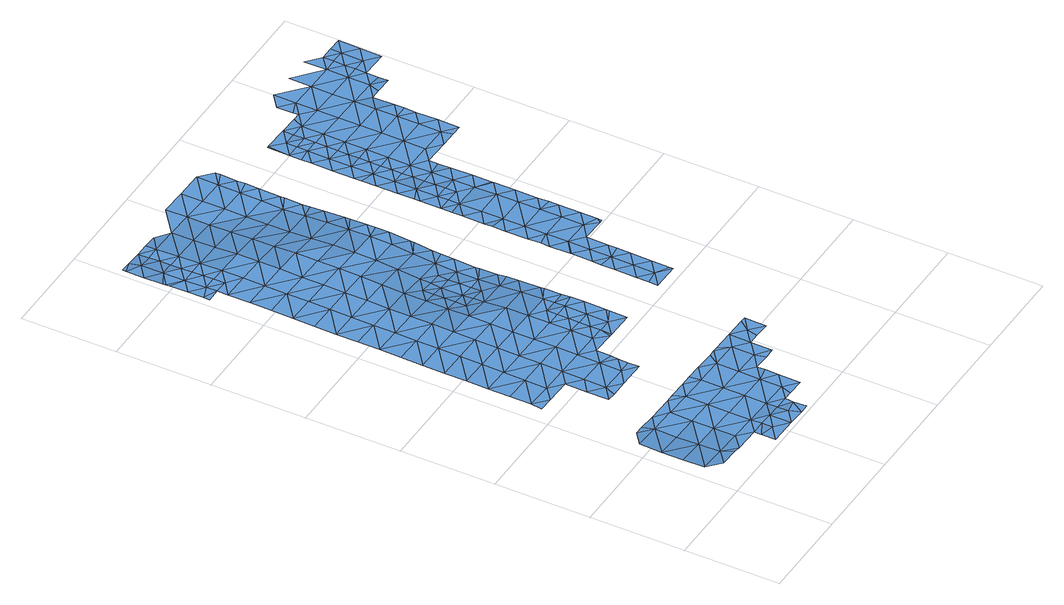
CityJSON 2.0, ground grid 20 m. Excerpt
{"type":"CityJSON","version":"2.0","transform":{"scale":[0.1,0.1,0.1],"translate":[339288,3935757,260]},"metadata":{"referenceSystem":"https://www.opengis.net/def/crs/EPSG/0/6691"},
"CityObjects":{
"waterbody1":{"type":"WaterBody","attributes":{"name":"5","class":"1140","function":"1","WaterBodyRiverFloodingRiskAttribute.description":"3","WaterBodyRiverFloodingRiskAttribute.rankOrg":"2","WaterBodyRiverFloodingRiskAttribute.adminType":"2","WaterBodyRiverFloodingRiskAttribute.scale":"L2"},"geometry":[{"type":"MultiSurface","lod":"1","boundaries":[[[0,1,2]],[[3,2,4]],[[5,1,0]],[[4,6,3]],[[2,3,0]],[[5,7,8]],[[5,0,9]],[[3,6,10]],[[5,9,7]],[[11,8,7]],[[3,10,12]],[[13,9,0]],[[11,7,14]],[[0,3,15]],[[15,3,12]],[[10,16,12]],[[13,0,15]],[[7,9,13]],[[14,7,17]],[[16,18,12]],[[12,18,15]],[[19,7,13]],[[17,7,19]],[[20,18,16]],[[15,21,13]],[[22,17,19]],[[23,15,18]],[[20,24,18]],[[19,13,21]],[[15,23,21]],[[19,25,22]],[[26,18,24]],[[19,21,25]],[[23,27,21]],[[28,26,24]],[[22,25,29]],[[23,18,27]],[[18,26,27]],[[28,30,26]],[[25,21,31]],[[29,25,32]],[[21,27,31]],[[25,33,32]],[[34,27,26]],[[33,25,31]],[[35,26,30]],[[27,34,31]],[[36,32,33]],[[30,37,35]],[[34,26,35]],[[38,33,31]],[[39,35,37]],[[33,40,36]],[[41,31,34]],[[42,34,35]],[[38,31,41]],[[42,35,39]],[[33,38,40]],[[43,34,42]],[[41,34,44]],[[44,34,43]],[[40,38,45]],[[46,38,41]],[[47,41,44]],[[45,38,48]],[[46,41,47]],[[38,46,48]],[[47,44,49]],[[49,50,47]],[[51,48,46]],[[49,52,50]],[[47,53,46]],[[47,50,53]],[[51,46,54]],[[54,46,53]],[[55,56,53]],[[53,56,54]],[[57,56,55]],[[58,54,56]],[[59,58,56]],[[56,57,59]]]}]},
"waterbody2":{"type":"WaterBody","attributes":{"name":"5","class":"1140","function":"1","WaterBodyRiverFloodingRiskAttribute.description":"3","WaterBodyRiverFloodingRiskAttribute.rankOrg":"2","WaterBodyRiverFloodingRiskAttribute.adminType":"2","WaterBodyRiverFloodingRiskAttribute.scale":"L2"},"geometry":[{"type":"MultiSurface","lod":"1","boundaries":[[[60,61,62]],[[62,61,63]],[[64,65,66]],[[64,62,65]],[[67,63,61]],[[62,63,65]],[[68,69,70]],[[71,68,70]],[[66,65,72]],[[73,66,74]],[[75,67,69]],[[67,76,63]],[[68,75,69]],[[77,65,63]],[[66,72,74]],[[78,73,79]],[[71,80,68]],[[75,76,67]],[[65,77,72]],[[73,74,79]],[[81,82,83]],[[83,78,84]],[[84,78,79]],[[63,76,77]],[[68,85,75]],[[72,86,74]],[[87,85,68]],[[85,76,75]],[[68,80,87]],[[88,86,72]],[[81,83,84]],[[89,82,81]],[[90,79,74]],[[72,77,88]],[[91,87,80]],[[89,92,93]],[[86,90,74]],[[90,84,79]],[[94,77,76]],[[92,95,93]],[[89,81,96]],[[97,76,85]],[[92,89,96]],[[77,94,88]],[[91,98,87]],[[99,85,87]],[[100,101,95]],[[90,102,84]],[[94,76,97]],[[87,98,99]],[[81,103,96]],[[94,104,88]],[[105,95,92]],[[88,106,86]],[[101,100,107]],[[81,84,103]],[[85,108,97]],[[109,85,99]],[[104,106,88]],[[103,84,102]],[[108,85,109]],[[100,95,105]],[[100,110,107]],[[107,111,112]],[[108,113,97]],[[106,114,86]],[[110,111,107]],[[97,115,94]],[[92,116,105]],[[90,86,114]],[[96,103,117]],[[92,96,116]],[[115,104,94]],[[102,90,114]],[[116,96,117]],[[118,112,111]],[[102,119,103]],[[120,113,108]],[[118,121,122]],[[105,123,100]],[[124,125,122]],[[97,113,115]],[[123,110,100]],[[115,126,104]],[[104,127,106]],[[102,114,128]],[[105,116,129]],[[118,111,121]],[[126,127,104]],[[119,102,128]],[[117,103,119]],[[123,105,129]],[[120,130,113]],[[122,131,124]],[[110,132,111]],[[131,122,121]],[[130,133,113]],[[113,133,115]],[[123,132,110]],[[134,130,120]],[[135,121,111]],[[114,106,136]],[[133,137,115]],[[117,119,138]],[[116,117,139]],[[140,119,128]],[[137,141,115]],[[115,141,126]],[[132,135,111]],[[142,143,144]],[[128,114,136]],[[142,124,143]],[[139,117,138]],[[139,145,116]],[[106,127,136]],[[124,131,143]],[[136,146,128]],[[129,116,145]],[[129,147,123]],[[148,149,126]],[[126,141,148]],[[150,119,140]],[[151,144,152]],[[127,126,149]],[[145,147,129]],[[138,119,153]],[[144,143,152]],[[154,151,152]],[[140,128,146]],[[153,119,150]],[[155,121,135]],[[131,156,143]],[[123,157,132]],[[131,121,156]],[[158,159,160]],[[161,162,138]],[[160,154,158]],[[138,153,161]],[[139,138,162]],[[154,152,158]],[[163,152,143]],[[127,164,136]],[[165,140,146]],[[132,157,135]],[[166,167,159]],[[121,155,156]],[[158,166,159]],[[156,163,143]],[[168,164,127]],[[166,169,167]],[[127,149,168]],[[136,164,146]],[[123,147,157]],[[146,170,165]],[[171,158,152]],[[157,172,135]],[[149,173,168]],[[163,174,152]],[[175,169,166]],[[176,177,139]],[[139,162,176]],[[178,176,162]],[[164,179,146]],[[180,156,155]],[[145,139,177]],[[181,166,158]],[[155,135,182]],[[173,183,168]],[[184,175,166]],[[147,145,177]],[[182,135,172]],[[182,180,155]],[[170,146,179]],[[171,152,174]],[[147,185,157]],[[183,186,168]],[[168,187,164]],[[178,188,176]],[[189,172,157]],[[190,191,192]],[[185,147,177]],[[187,168,186]],[[166,181,184]],[[190,170,179]],[[192,170,190]],[[187,193,164]],[[158,171,181]],[[164,193,179]],[[163,156,194]],[[195,177,176]],[[196,182,172]],[[189,157,185]],[[195,176,188]],[[197,190,179]],[[156,180,194]],[[198,191,190]],[[199,191,198]],[[200,171,174]],[[201,197,179]],[[174,163,202]],[[188,199,198]],[[201,179,193]],[[203,180,182]],[[177,204,185]],[[202,200,174]],[[205,198,190]],[[163,194,202]],[[195,188,198]],[[172,189,196]],[[206,205,190]],[[171,207,181]],[[206,190,197]],[[208,189,185]],[[200,207,171]],[[203,182,196]],[[180,209,194]],[[177,195,204]],[[204,210,185]],[[211,195,198]],[[205,211,198]],[[210,208,185]],[[207,212,181]],[[194,213,202]],[[214,204,195]],[[180,203,209]],[[215,214,195]],[[215,195,211]],[[216,200,202]],[[196,217,203]],[[213,194,209]],[[196,189,217]],[[218,210,204]],[[214,219,204]],[[219,218,204]],[[217,189,208]],[[220,207,200]],[[221,208,210]],[[203,222,209]],[[202,213,216]],[[210,218,221]],[[220,200,216]],[[223,212,207]],[[203,217,224]],[[209,225,213]],[[220,226,207]],[[227,208,221]],[[225,216,213]],[[217,208,228]],[[226,223,207]],[[203,224,222]],[[228,208,227]],[[229,230,217]],[[224,217,230]],[[217,228,229]],[[209,222,225]],[[231,220,216]],[[225,232,216]],[[233,222,224]],[[233,224,230]],[[232,231,216]],[[234,226,220]],[[235,225,222]],[[236,222,233]],[[231,234,220]],[[237,223,226]],[[222,236,235]],[[225,238,232]],[[239,225,235]],[[234,237,226]],[[225,239,238]],[[232,240,231]],[[232,238,240]],[[241,242,231]],[[241,231,240]],[[234,231,242]],[[243,237,234]],[[244,243,234]],[[234,242,244]]]}]},
"waterbody3":{"type":"WaterBody","attributes":{"name":"5","class":"1140","function":"1","WaterBodyRiverFloodingRiskAttribute.description":"3","WaterBodyRiverFloodingRiskAttribute.rankOrg":"1","WaterBodyRiverFloodingRiskAttribute.adminType":"2","WaterBodyRiverFloodingRiskAttribute.scale":"L2"},"geometry":[{"type":"MultiSurface","lod":"1","boundaries":[[[245,28,246]],[[28,24,246]],[[245,247,248]],[[246,24,249]],[[250,249,251]],[[30,28,245]],[[24,20,251]],[[20,16,252]],[[247,246,249]],[[245,246,247]],[[20,252,251]],[[252,250,251]],[[249,24,251]]]}]},
"waterbody4":{"type":"WaterBody","attributes":{"name":"5","class":"1140","function":"1","WaterBodyRiverFloodingRiskAttribute.description":"3","WaterBodyRiverFloodingRiskAttribute.rankOrg":"1","WaterBodyRiverFloodingRiskAttribute.adminType":"2","WaterBodyRiverFloodingRiskAttribute.scale":"L2"},"geometry":[{"type":"MultiSurface","lod":"1","boundaries":[[[169,253,254]],[[255,256,257]],[[142,258,124]],[[259,254,253]],[[260,125,261]],[[159,254,257]],[[262,263,264]],[[262,265,263]],[[258,144,263]],[[258,263,265]],[[151,154,263]],[[169,254,167]],[[256,264,257]],[[258,265,261]],[[258,261,125]],[[125,124,258]],[[257,263,154]],[[257,154,160]],[[264,263,257]],[[254,255,257]],[[254,259,255]],[[259,253,266]],[[160,159,257]],[[159,167,254]],[[263,144,151]],[[142,144,258]]]}]},
"waterbody5":{"type":"WaterBody","attributes":{"name":"5","class":"1140","function":"1","WaterBodyRiverFloodingRiskAttribute.description":"3","WaterBodyRiverFloodingRiskAttribute.rankOrg":"3","WaterBodyRiverFloodingRiskAttribute.adminType":"2","WaterBodyRiverFloodingRiskAttribute.scale":"L2"},"geometry":[{"type":"MultiSurface","lod":"1","boundaries":[[[173,149,267]],[[268,269,134]],[[270,269,268]],[[271,183,173]],[[137,272,141]],[[148,267,149]],[[271,267,273]],[[274,272,269]],[[130,269,133]],[[130,134,269]],[[267,271,173]],[[272,274,273]],[[272,273,267]],[[141,272,267]],[[148,141,267]],[[137,133,272]],[[269,272,133]],[[269,270,274]]]}]},
"waterbody6":{"type":"WaterBody","attributes":{"name":"5","class":"1140","function":"1","WaterBodyRiverFloodingRiskAttribute.description":"3","WaterBodyRiverFloodingRiskAttribute.rankOrg":"1","WaterBodyRiverFloodingRiskAttribute.adminType":"2","WaterBodyRiverFloodingRiskAttribute.scale":"L2"},"geometry":[{"type":"MultiSurface","lod":"1","boundaries":[[[199,275,191]],[[178,275,199]],[[178,162,275]],[[170,192,276]],[[191,276,192]],[[153,276,275]],[[161,153,275]],[[275,162,161]],[[191,275,276]],[[188,178,199]],[[165,170,276]],[[150,140,276]],[[153,150,276]],[[140,165,276]]]}]},
"waterbody7":{"type":"WaterBody","attributes":{"name":"5","class":"1140","function":"1","WaterBodyRiverFloodingRiskAttribute.description":"3","WaterBodyRiverFloodingRiskAttribute.rankOrg":"2","WaterBodyRiverFloodingRiskAttribute.adminType":"2","WaterBodyRiverFloodingRiskAttribute.scale":"L2"},"geometry":[{"type":"MultiSurface","lod":"1","boundaries":[[[277,278,279]],[[280,278,277]],[[281,277,279]],[[282,283,280]],[[277,282,280]],[[283,284,285]],[[282,284,283]],[[281,286,277]],[[285,284,287]],[[286,288,277]],[[282,277,288]],[[284,289,287]],[[287,289,290]],[[291,284,282]],[[292,293,290]],[[291,282,288]],[[294,289,284]],[[292,290,289]],[[295,293,292]],[[296,294,284]],[[296,284,291]],[[297,298,295]],[[298,297,299]],[[300,292,289]],[[297,295,292]],[[300,289,294]],[[301,302,299]],[[301,299,297]],[[300,303,292]],[[292,303,297]],[[304,302,301]],[[305,302,304]],[[306,305,304]],[[307,301,297]],[[303,307,297]],[[308,303,300]],[[309,306,304]],[[310,306,309]],[[311,312,310]],[[307,313,301]],[[301,314,304]],[[312,311,315]],[[311,310,309]],[[313,314,301]],[[316,309,304]],[[317,303,308]],[[318,315,311]],[[314,316,304]],[[317,308,319]],[[307,303,320]],[[303,317,320]],[[309,316,311]],[[320,321,307]],[[313,307,321]],[[318,311,322]],[[316,323,311]],[[313,324,314]],[[325,313,321]],[[313,325,324]],[[322,311,323]],[[324,326,314]],[[314,326,316]],[[327,328,329]],[[328,322,323]],[[327,322,328]],[[326,330,316]],[[316,330,323]],[[328,331,329]],[[332,331,333]],[[332,329,331]],[[334,323,330]],[[323,335,328]],[[331,336,333]],[[323,334,335]],[[336,337,338]],[[338,333,336]],[[335,339,328]],[[328,339,331]],[[336,340,337]],[[341,340,342]],[[341,337,340]],[[331,343,336]],[[331,339,344]],[[340,345,342]],[[331,344,343]],[[346,345,347]],[[346,342,345]],[[343,348,336]],[[349,340,336]],[[350,351,352]],[[350,347,351]],[[347,345,351]],[[348,349,336]],[[340,349,345]],[[353,354,355]],[[355,352,353]],[[352,351,353]],[[345,356,351]],[[353,357,354]],[[343,358,348]],[[349,356,345]],[[359,354,357]],[[360,359,357]],[[351,361,353]],[[362,360,357]],[[363,349,348]],[[358,363,348]],[[361,351,356]],[[353,364,357]],[[365,362,357]],[[366,363,358]],[[349,367,356]],[[368,365,357]],[[353,361,364]],[[349,363,369]],[[357,364,368]],[[370,371,365]],[[349,369,367]],[[372,364,361]],[[363,366,373]],[[368,370,365]],[[370,374,371]],[[361,356,375]],[[376,369,363]],[[376,363,373]],[[356,367,375]],[[374,370,377]],[[378,369,376]],[[368,364,372]],[[367,369,378]],[[361,375,372]],[[379,367,378]],[[375,367,380]],[[380,367,379]],[[370,381,377]],[[368,372,382]],[[370,368,381]],[[380,383,375]],[[372,375,383]],[[368,382,381]],[[372,384,382]],[[385,384,372]],[[372,383,385]],[[386,385,383]],[[382,384,381]],[[381,387,388]],[[385,386,389]],[[387,381,384]],[[389,390,385]],[[384,385,391]],[[385,390,391]],[[384,392,387]],[[384,391,393]],[[384,393,392]],[[394,395,387]],[[394,387,392]],[[396,387,395]]]}]},
"waterbody8":{"type":"WaterBody","attributes":{"name":"5","class":"1140","function":"1","WaterBodyRiverFloodingRiskAttribute.description":"3","WaterBodyRiverFloodingRiskAttribute.rankOrg":"3","WaterBodyRiverFloodingRiskAttribute.adminType":"2","WaterBodyRiverFloodingRiskAttribute.scale":"L2"},"geometry":[{"type":"MultiSurface","lod":"1","boundaries":[[[397,352,355]],[[350,352,398]],[[337,341,399]],[[337,399,400]],[[400,399,401]],[[399,402,401]],[[402,399,403]],[[399,404,403]],[[399,342,404]],[[403,404,405]],[[404,398,405]],[[404,347,398]],[[406,405,398]],[[407,406,397]],[[332,333,408]],[[408,333,400]],[[333,338,400]],[[409,407,397]],[[406,398,397]],[[398,347,350]],[[408,400,410]],[[410,411,408]],[[346,347,404]],[[411,412,408]],[[332,408,329]],[[342,346,404]],[[341,342,399]],[[338,337,400]],[[400,401,410]],[[397,413,409]],[[355,413,397]],[[354,413,355]],[[398,352,397]],[[315,318,414]],[[318,322,414]],[[414,322,327]],[[329,408,414]],[[327,329,414]],[[315,414,412]],[[412,414,408]]]}]},
"waterbody9":{"type":"WaterBody","attributes":{"name":"5","class":"1140","function":"1","WaterBodyRiverFloodingRiskAttribute.description":"3","WaterBodyRiverFloodingRiskAttribute.rankOrg":"4","WaterBodyRiverFloodingRiskAttribute.adminType":"2","WaterBodyRiverFloodingRiskAttribute.scale":"L2"},"geometry":[{"type":"MultiSurface","lod":"1","boundaries":[[[360,415,416]],[[415,409,416]],[[409,415,417]],[[413,354,416]],[[354,359,416]],[[413,416,409]],[[416,359,360]]]}]},
"waterbody10":{"type":"WaterBody","attributes":{"name":"5","class":"1140","function":"1","WaterBodyRiverFloodingRiskAttribute.description":"3","WaterBodyRiverFloodingRiskAttribute.rankOrg":"1","WaterBodyRiverFloodingRiskAttribute.adminType":"2","WaterBodyRiverFloodingRiskAttribute.scale":"L2"},"geometry":[{"type":"MultiSurface","lod":"1","boundaries":[[[393,391,418]],[[391,419,418]],[[420,418,419]],[[421,420,422]],[[421,422,423]],[[421,418,420]],[[421,392,418]],[[394,392,421]],[[394,421,395]],[[423,395,421]],[[393,418,392]]]}]}
},
"vertices":[
[70,120,21],[13,121,24],[12,75,26],[69,74,23],[40,51,25],[14,167,23],[84,51,22],[71,213,20],[15,214,24],[70,166,19],[97,50,21],[43,236,22],[125,73,20],[127,165,18],[63,236,21],[126,119,19],[153,49,20],[100,235,19],[182,72,19],[128,212,19],[182,49,20],[184,164,18],[157,234,18],[183,118,18],[210,48,20],[185,211,18],[239,71,18],[240,117,18],[238,48,19],[175,234,18],[267,47,19],[240,163,18],[213,233,18],[241,210,18],[296,116,17],[295,70,18],[238,233,18],[286,47,19],[298,209,17],[323,46,18],[270,232,18],[297,162,17],[324,93,18],[325,121,18],[325,139,17],[313,231,17],[354,208,17],[354,161,17],[327,231,17],[360,138,17],[382,139,17],[338,231,17],[382,138,17],[382,184,17],[383,230,17],[406,184,17],[411,207,17],[439,183,17],[428,229,17],[440,229,17],
[17,422,24],[47,421,24],[19,445,25],[75,444,23],[20,491,24],[76,490,23],[20,537,24],[103,420,23],[130,350,23],[102,374,23],[102,328,23],[121,327,22],[77,536,23],[21,583,24],[78,582,23],[131,396,23],[132,443,23],[133,489,23],[22,630,23],[79,629,23],[158,327,22],[80,721,23],[24,722,23],[23,676,23],[80,675,23],[188,395,23],[135,581,23],[187,349,22],[134,535,23],[25,768,23],[135,628,23],[215,326,22],[82,813,22],[25,814,23],[190,488,23],[26,861,22],[81,767,23],[189,442,23],[215,349,22],[216,372,22],[84,906,22],[27,907,22],[136,674,23],[137,720,23],[190,534,23],[83,860,22],[191,580,22],[28,953,22],[217,418,23],[216,386,23],[85,952,22],[85,998,22],[29,999,22],[245,441,23],[192,627,21],[246,487,23],[139,812,22],[138,766,23],[30,1046,22],[194,719,19],[268,417,22],[86,1045,22],[30,1092,22],[140,905,22],[59,1114,21],[31,1115,21],[247,533,22],[248,579,21],[193,673,21],[140,859,22],[274,440,22],[87,1091,22],[141,951,22],[274,463,22],[273,417,22],[142,997,22],[249,626,19],[274,486,22],[195,765,19],[195,811,19],[222,695,16],[275,509,22],[60,1138,21],[88,1137,21],[60,1161,20],[196,858,20],[249,672,16],[197,904,21],[275,533,22],[276,556,22],[222,718,16],[60,1184,19],[89,1183,19],[222,742,16],[61,1207,18],[143,1044,22],[144,1090,21],[198,950,22],[90,1229,17],[62,1253,16],[61,1230,17],[223,765,15],[223,788,16],[145,1136,20],[305,625,18],[250,695,14],[90,1276,15],[62,1276,15],[304,578,21],[62,1299,14],[278,694,13],[146,1228,16],[199,996,21],[304,555,21],[145,1182,18],[91,1299,14],[252,810,14],[253,857,17],[252,787,13],[306,671,14],[200,1089,18],[147,1275,14],[200,1043,20],[332,555,21],[119,1298,13],[254,903,20],[333,592,20],[333,601,19],[280,787,11],[254,949,21],[307,717,10],[279,741,11],[279,717,11],[334,647,16],[201,1135,17],[309,809,11],[255,995,19],[335,693,12],[308,763,9],[279,764,10],[203,1227,13],[335,674,14],[202,1181,15],[256,1042,16],[309,856,15],[336,740,9],[336,731,10],[204,1274,12],[311,948,19],[257,1088,12],[310,902,19],[337,786,10],[204,1320,11],[258,1134,11],[337,832,13],[337,813,12],[259,1180,11],[312,994,17],[338,878,17],[338,870,16],[259,1226,11],[339,924,19],[314,1087,10],[261,1319,9],[313,1040,14],[314,1133,8],[260,1273,10],[340,952,18],[340,971,18],[341,1008,16],[341,1017,15],[316,1225,9],[315,1179,9],[342,1063,12],[317,1272,9],[342,1109,9],[342,1091,10],[318,1318,9],[343,1156,9],[343,1146,9],[344,1202,9],[345,1230,9],[345,1248,9],[346,1294,9],[346,1284,9],
[266,30,19],[238,25,20],[247,1,20],[266,1,20],[209,2,21],[152,3,21],[181,26,21],[153,34,20],
[30,1300,15],[34,1277,16],[5,1254,16],[4,1215,18],[33,1230,18],[31,1138,21],[6,1293,16],[2,1115,21],[3,1128,21],[4,1200,19],[32,1184,19],[4,1208,18],[3,1162,20],[6,1300,16],
[304,532,22],[330,416,22],[302,440,22],[331,453,22],[332,536,22],[303,486,22],[332,508,22],[331,462,22],
[251,764,11],[250,718,12],
[472,437,19],[444,433,19],[443,414,19],[444,460,19],[500,413,19],[473,483,19],[445,506,19],[474,529,19],[445,535,19],[500,420,19],[446,553,19],[501,459,19],[474,575,19],[447,599,19],[502,505,19],[475,621,19],[447,600,19],[502,552,19],[447,645,18],[502,534,19],[476,668,18],[448,663,18],[448,691,17],[503,598,19],[477,714,17],[449,738,16],[532,620,19],[478,760,16],[450,766,16],[450,784,15],[533,667,18],[553,597,19],[479,806,15],[451,830,15],[479,853,15],[451,852,14],[534,713,18],[534,759,17],[452,876,14],[535,805,16],[560,607,19],[480,876,14],[560,597,19],[561,643,19],[562,689,18],[508,875,14],[536,852,14],[562,735,17],[562,709,18],[563,782,16],[509,898,14],[537,898,13],[509,921,13],[564,828,15],[538,944,12],[509,944,12],[510,968,11],[564,832,15],[565,874,14],[539,990,10],[511,1014,11],[510,991,11],[566,920,12],[539,1036,10],[511,1037,10],[512,1060,10],[567,967,11],[566,946,11],[540,1083,10],[512,1083,10],[512,1106,9],[595,989,10],[596,1035,10],[513,1129,9],[541,1129,9],[513,1152,9],[542,1175,9],[514,1199,9],[514,1176,9],[597,1082,10],[543,1221,8],[623,966,10],[514,1222,8],[515,1245,8],[598,1128,9],[556,1244,7],[652,988,10],[599,1174,8],[572,1244,7],[658,965,10],[654,1081,9],[599,1220,7],[653,1034,10],[600,1266,6],[572,1255,7],[655,1173,7],[680,965,10],[572,1290,6],[654,1127,9],[681,1011,10],[601,1313,6],[681,1057,9],[682,1081,9],[682,1103,9],[657,1265,6],[656,1219,6],[683,1149,7],[713,1218,6],[712,1172,7],[704,1149,7],[714,1264,6],[658,1312,6],[740,1148,7],[740,1168,6],[741,1195,6],[741,1241,6],[741,1218,6],[742,1264,6],[742,1287,6],[714,1311,6],
[485,1176,9],[484,1130,9],[483,1037,10],[482,991,11],[454,1015,11],[455,1046,10],[455,1061,10],[484,1084,9],[456,1107,9],[457,1153,9],[457,1173,9],[481,945,13],[457,1200,9],[453,969,12],[453,934,13],[452,922,13],[486,1199,9],[480,899,14],
[461,1246,9],[486,1222,9],[458,1246,9],
[769,1217,6],[797,1194,6],[798,1240,6],[770,1263,6],[799,1286,6],[771,1287,6]
]}
